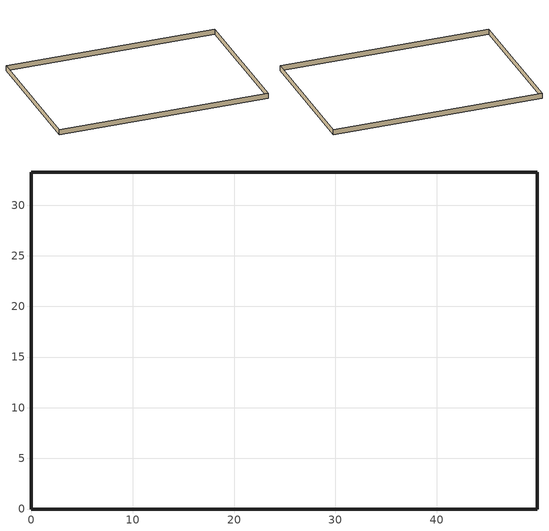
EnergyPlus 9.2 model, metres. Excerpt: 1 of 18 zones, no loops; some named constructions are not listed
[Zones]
MidFloor_Plenum
 wall outside (ext-wall-en-std-replaceme-res-replaceme): 49.91,33.27 0,33.27 0,0 49.91,0 49.91,33.27 z6.71:7.92
[Schedule:Compact]
HTGSETP_SCH_YES_OPTIMUM: Through: 12/31, For: WinterDesignDay, Until: 05:00, 15.6, Until: 06:00, 17.6, Until: 07:00, 19.6, Until: 22:00, 21, Until: 24:00, 15.6, For: Weekdays, Until: 05:00, 15.6, Until: 06:00, 17.8, Until: 07:00, 20, Until: 22:00, 21, Until: 24:00, 15.6, For SummerDesignDay, Until: 24:00, 15.6, For: Saturday, Until: 05:00, 15.6, Until: 06:00, 17.8, Until: 07:00, 20, Until: 17:00, 21, Until: 24:00, 15.6, For:Sunday Holidays AllOtherDays, Until: 24:00, 15.6
HTGSETP_SCH_YES_OPTIMUM_w_SB: Through: 12/31, For: Weekdays, Until: 01:00, 15.6, Until: 02:00, 15.6, Until: 03:00, 15.6, Until: 04:00, 15.6, Until: 05:00, 15.6, Until: 06:00, 17.8, Until: 07:00, 20, Until: 08:00, 21, Until: 09:00, 21, Until: 10:00, 21, Until: 11:00, 20.4444, Until: 12:00, 21, Until: 13:00, 20.4444, Until: 14:00, 21, Until: 15:00, 20.4444, Until: 16:00, 21, Until: 17:00, 21, Until: 18:00, 21, Until: 19:00, 21, Until: 20:00, 21, Until: 21:00, 21, Until: 22:00, 21, Until: 23:00, 15.6, Until: 24:00, 15.6, For: Saturday, Until: 01:00, 15.6, Until: 02:00, 15.6, Until: 03:00, 15.6, Until: 04:00, 15.6, Until: 05:00, 15.6, Until: 06:00, 17.6, Until: 07:00, 20, Until: 08:00, 21, Until: 09:00, 21, Until: 10:00, 21, Until: 11:00, 20.4444, Until: 12:00, 21, Until: 13:00, 20.4444, Until: 14:00, 21, Until: 15:00, 20.4444, Until: 16:00, 21, Until: 17:00, 21, Until: 18:00, 15.6, Until: 19:00, 15.6, Until: 20:00, 15.6, Until: 21:00, 15.6, Until: 22:00, 15.6, Until: 23:00, 15.6, Until: 24:00, 15.6, For: WinterDesignDay, Until: 05:00, 15.6, Until: 06:00, 17.6, Until: 07:00, 19.6, Until: 22:00, 21, Until: 24:00, 15.6, For SummerDesignDay, Until: 24:00, 15.6, For:Sunday Holidays AllOtherDays, Until: 24:00, 15.6
CLGSETP_SCH_YES_OPTIMUM: Through: 12/31, For: SummerDesignDay, Until: 05:00, 26.7, Until: 06:00, 25.7, Until: 07:00, 25, Until: 22:00, 24, Until: 24:00, 26.7, For: Weekdays, Until: 05:00, 26.7, Until: 06:00, 25.6, Until: 07:00, 25, Until: 22:00, 24, Until: 24:00, 26.7, For: Saturday, Until: 05:00, 26.7, Until: 06:00, 25.7, Until: 07:00, 25, Until: 17:00, 24, Until: 24:00, 26.7, For WinterDesignDay, Until: 24:00, 26.7, For:Sunday Holidays AllOtherDays, Until: 24:00, 26.7
CLGSETP_SCH_YES_OPTIMUM_w_SB: Through: 12/31, For: Weekdays, Until: 01:00, 26.7, Until: 02:00, 26.7, Until: 03:00, 26.7, Until: 04:00, 26.7, Until: 05:00, 26.7, Until: 06:00, 25.6, Until: 07:00, 25, Until: 08:00, 24, Until: 09:00, 24, Until: 10:00, 24, Until: 11:00, 24.5556, Until: 12:00, 24, Until: 13:00, 24.5556, Until: 14:00, 24, Until: 15:00, 24.5556, Until: 16:00, 24, Until: 17:00, 24, Until: 18:00, 24, Until: 19:00, 24, Until: 20:00, 24, Until: 21:00, 24, Until: 22:00, 24, Until: 23:00, 26.7, Until: 24:00, 26.7, For: Saturday, Until: 01:00, 26.7, Until: 02:00, 26.7, Until: 03:00, 26.7, Until: 04:00, 26.7, Until: 05:00, 26.7, Until: 06:00, 25.7, Until: 07:00, 25, Until: 08:00, 24, Until: 09:00, 24, Until: 10:00, 24, Until: 11:00, 24.5556, Until: 12:00, 24, Until: 13:00, 24.5556, Until: 14:00, 24, Until: 15:00, 24.5556, Until: 16:00, 24, Until: 17:00, 24, Until: 18:00, 26.7, Until: 19:00, 26.7, Until: 20:00, 26.7, Until: 21:00, 26.7, Until: 22:00, 26.7, Until: 23:00, 26.7, Until: 24:00, 26.7, For: SummerDesignDay, Until: 05:00, 26.7, Until: 06:00, 25.7, Until: 07:00, 25, Until: 22:00, 24, Until: 24:00, 26.7, For WinterDesignDay, Until: 24:00, 26.7, For:Sunday Holidays AllOtherDays, Until: 24:00, 26.7
